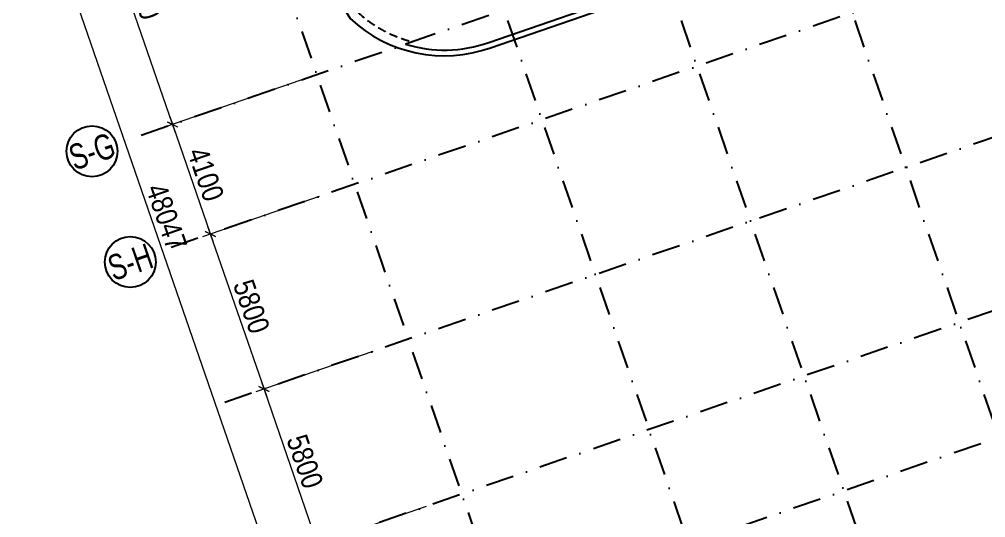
# Model space of a CAD drawing. Header units: millimetres. Extents: x -159515 to 1327256, y -225156 to 138737.
# Drawn here: x 31984 to 66138, y -185463 to -167827 of the extents above; entities that cross this region are included whole.
import ezdxf
from ezdxf.enums import TextEntityAlignment as Align

# ---------------------------------------------------------------- set-up
doc = ezdxf.new("R2010")
doc.units = ezdxf.units.MM
doc.header["$MEASUREMENT"] = 0
doc.linetypes.add('DASHDOT', pattern=[1, 0.5, -0.25, 0, -0.25])
doc.linetypes.add('DASHED', pattern=[4.5, 3, -1.5])
for name, color, linetype in [('ccu11-Khuat', 9, 'DASHED'), ('KT-Luoi truc South Tower', 8, 'DASHDOT'), ('ST_MBDV Cot vach 220805$0$AUDIT_I_220805193045-1', 50, 'Continuous')]:
    doc.layers.add(name, color=color, linetype=linetype)
doc.layers.add('KT-Kich thuoc', color=159, linetype='Continuous', lineweight=18)
doc.styles.add('Arial Narrow', font='ARIALN.TTF')
doc.styles.add('ST_MBDV Cot vach 220805$0$HBA-Text', font='GOTHIC.TTF')
doc.dimstyles.new('CCU_1-300', dxfattribs={"dimscale": 300, "dimtxt": 2.5, "dimasz": 1, "dimexe": 1, "dimexo": 2, "dimgap": 0.5, "dimtad": 1, "dimdec": 0, "dimdsep": 46, "dimtxsty": 'Arial Narrow', "dimblk": 'ARCHTICK', "dimcen": -1, "dimdle": 1, "dimclrd": 256, "dimclre": 256, "dimclrt": 3, "dimadec": 0, "dimazin": 2, "dimtfac": 0.1, "dimtdec": 0, "dimtix": 1, "dimtmove": 2, "dimatfit": 1, "dimfxl": 1, "dimtvp": 0.833333, "dimtolj": 1, "dimtzin": 12, "dimarcsym": 0})

# ---------------------------------------------------------------- blocks, each defined once
blk = doc.blocks.new('_ArchTick')
at = {"color": 0, "const_width": 0.15}
blk.add_lwpolyline([(-0.5, -0.5), (0.5, 0.5)], dxfattribs=at)
blk = doc.blocks.new('*D423')
at = {"layer": 'Defpoints', "color": 0, "transparency": 16777216}
for p in [(-103491, 31041, 0), (-99707, 22296), (-104803, 20537)]:
    blk.add_point(p, dxfattribs=at)
at = {"layer": 'KT-Kich thuoc', "lineweight": -2, "transparency": 16777216}
for p, q in [((-104058, 30845), (-108187, 29419)), ((-108002, 29801), (-104706, 20253)), ((-100274, 22101), (-105087, 20439))]:
    blk.add_line(p, q, dxfattribs=at)
at = {"layer": 'KT-Kich thuoc', "lineweight": -2, "transparency": 16777216, "xscale": 300, "yscale": 300, "zscale": 300}
for p, rotation in [((-107904, 29517), 109.0471379637702), ((-104803, 20537), 289.0471379637702)]:
    blk.add_blockref('_ArchTick', p, dxfattribs=dict(at, rotation=rotation))
at = {"layer": 'KT-Kich thuoc', "color": 3, "transparency": 16777216, "insert": (-105850, 25201), "char_height": 750, "attachment_point": 5, "rotation": 289.0471, "style": 'Arial Narrow'}
blk.add_mtext('\\A1;9500', dxfattribs=at)
blk = doc.blocks.new('ST_MBDV Cot vach 220805$0$GRID-SYM-flat-103')
at = {"layer": 'ST_MBDV Cot vach 220805$0$AUDIT_I_220805193045-1'}
blk.add_circle((0, 0, 0), 900, dxfattribs=at)
at = {"layer": 'ST_MBDV Cot vach 220805$0$AUDIT_I_220805193045-1', "style": 'ST_MBDV Cot vach 220805$0$HBA-Text'}
blk.add_attdef('GRID', text='', height=900, rotation=19.0471, dxfattribs=at).set_placement((0, 0, 0), align=Align.MIDDLE_CENTER)
blk = doc.blocks.new('*D430')
at = {"layer": 'Defpoints', "color": 0, "transparency": 16777216}
for p in [(-110864, 40661, 0), (-91942, -3636), (-97678, -5616)]:
    blk.add_point(p, dxfattribs=at)
at = {"layer": 'KT-Kich thuoc', "lineweight": -2, "transparency": 16777216}
for p, q in [((-111431, 40465), (-113642, 39702)), ((-113456, 40083), (-97581, -5900)), ((-92509, -3831), (-97962, -5714))]:
    blk.add_line(p, q, dxfattribs=at)
at = {"layer": 'KT-Kich thuoc', "lineweight": -2, "transparency": 16777216, "xscale": 300, "yscale": 300, "zscale": 300}
for p, rotation in [((-113358, 39800), 109.0471379637702), ((-97678, -5616), 289.0471379637702)]:
    blk.add_blockref('_ArchTick', p, dxfattribs=dict(at, rotation=rotation))
at = {"layer": 'KT-Kich thuoc', "color": 3, "transparency": 16777216, "insert": (-105015, 17266), "char_height": 750, "attachment_point": 5, "rotation": 289.0471, "style": 'Arial Narrow'}
blk.add_mtext('\\A1;48047', dxfattribs=at)
blk = doc.blocks.new('*D431')
at = {"layer": 'Defpoints', "color": 0, "transparency": 16777216}
for p in [(-100390, 22061, 0), (-99052, 18185, 0), (-103465, 16661)]:
    blk.add_point(p, dxfattribs=at)
at = {"layer": 'KT-Kich thuoc', "lineweight": -2, "transparency": 16777216}
for p, q in [((-100958, 21865), (-105087, 20439)), ((-104901, 20820), (-103368, 16378)), ((-99620, 17989), (-103749, 16563))]:
    blk.add_line(p, q, dxfattribs=at)
at = {"layer": 'KT-Kich thuoc', "lineweight": -2, "transparency": 16777216, "xscale": 300, "yscale": 300, "zscale": 300}
for p, rotation in [((-104803, 20537), 109.0471379637702), ((-103465, 16661), 289.0471379637702)]:
    blk.add_blockref('_ArchTick', p, dxfattribs=dict(at, rotation=rotation))
at = {"layer": 'KT-Kich thuoc', "color": 3, "transparency": 16777216, "insert": (-103631, 18773), "char_height": 750, "attachment_point": 5, "rotation": 289.0471, "style": 'Arial Narrow'}
blk.add_mtext('\\A1;4100', dxfattribs=at)
blk = doc.blocks.new('*D432')
at = {"layer": 'Defpoints', "color": 0, "transparency": 16777216}
for p in [(-99052, 18185, 0), (-97162, 12702, 0), (-101573, 11179)]:
    blk.add_point(p, dxfattribs=at)
at = {"layer": 'KT-Kich thuoc', "lineweight": -2, "transparency": 16777216}
for p, q in [((-99620, 17989), (-103749, 16564)), ((-103563, 16945), (-101475, 10896)), ((-97729, 12506), (-101856, 11081))]:
    blk.add_line(p, q, dxfattribs=at)
at = {"layer": 'KT-Kich thuoc', "lineweight": -2, "transparency": 16777216, "xscale": 300, "yscale": 300, "zscale": 300}
for p, rotation in [((-103466, 16662), 109.0471379637702), ((-101573, 11179), 289.0471379637702)]:
    blk.add_blockref('_ArchTick', p, dxfattribs=dict(at, rotation=rotation))
at = {"layer": 'KT-Kich thuoc', "color": 3, "transparency": 16777216, "insert": (-102015, 14094), "char_height": 750, "attachment_point": 5, "rotation": 289.0471, "style": 'Arial Narrow'}
blk.add_mtext('\\A1;5800', dxfattribs=at)
blk = doc.blocks.new('*D433')
at = {"layer": 'Defpoints', "color": 0, "transparency": 16777216}
for p in [(-97162, 12702, 0), (-95267, 7220, 0), (-99682, 5696)]:
    blk.add_point(p, dxfattribs=at)
at = {"layer": 'KT-Kich thuoc', "lineweight": -2, "transparency": 16777216}
for p, q in [((-97729, 12506), (-101858, 11080)), ((-101673, 11462), (-99584, 5412)), ((-95834, 7024), (-99966, 5598))]:
    blk.add_line(p, q, dxfattribs=at)
at = {"layer": 'KT-Kich thuoc', "lineweight": -2, "transparency": 16777216, "xscale": 300, "yscale": 300, "zscale": 300}
for p, rotation in [((-101575, 11178), 109.0471379637702), ((-99682, 5696), 289.0471379637702)]:
    blk.add_blockref('_ArchTick', p, dxfattribs=dict(at, rotation=rotation))
at = {"layer": 'KT-Kich thuoc', "color": 3, "transparency": 16777216, "insert": (-100125, 8611), "char_height": 750, "attachment_point": 5, "rotation": 289.0471, "style": 'Arial Narrow'}
blk.add_mtext('\\A1;5800', dxfattribs=at)
blk = doc.blocks.new('*D434')
at = {"layer": 'Defpoints', "color": 0, "transparency": 16777216}
for p in [(-95267, 7220, 0), (-93864, 3156, 0), (-98277, 1632)]:
    blk.add_point(p, dxfattribs=at)
at = {"layer": 'KT-Kich thuoc', "lineweight": -2, "transparency": 16777216}
for p, q in [((-95834, 7024), (-99963, 5599)), ((-99778, 5980), (-98179, 1348)), ((-94431, 2960), (-98560, 1534))]:
    blk.add_line(p, q, dxfattribs=at)
at = {"layer": 'KT-Kich thuoc', "lineweight": -2, "transparency": 16777216, "xscale": 300, "yscale": 300, "zscale": 300}
for p, rotation in [((-99680, 5697), 109.0471379637702), ((-98277, 1632), 289.0471379637702)]:
    blk.add_blockref('_ArchTick', p, dxfattribs=dict(at, rotation=rotation))
at = {"layer": 'KT-Kich thuoc', "color": 3, "transparency": 16777216, "insert": (-98475, 3838), "char_height": 750, "attachment_point": 5, "rotation": 289.0471, "style": 'Arial Narrow'}
blk.add_mtext('\\A1;4300', dxfattribs=at)
blk = doc.blocks.new('Asix South Tower')
at = {"layer": 'KT-Luoi truc South Tower', "ltscale": 2000}
for p, q in [((-91137.3, 54471), (-72972, 1855.8)), ((-96619.8, 52578.2), (-78454.5, -37)), ((-102102.2, 50685.3), (-83937, -1929.8)), ((-108719, 48400.9), (-90553.7, -4214.3)), ((-37736.8, 39354.3), (-105450.5, 15976.2)), ((-63379.6, 34838.6), (-106788.6, 19851.7)), ((-37735.1, 33218.9), (-103274.2, 10591.7)), ((-47391.3, 23749.2), (-101381.4, 5109.2)), ((-45988, 19684.6), (-99978.1, 1044.6))]:
    blk.add_line(p, q, dxfattribs=at)
at = {"layer": 'KT-Kich thuoc'}
ref = blk.add_blockref('ST_MBDV Cot vach 220805$0$GRID-SYM-flat-103', (-107650.1, 19589.9, 0), dxfattribs=at)
ref.add_attrib('GRID', 'S-G', dxfattribs={"layer": 'ST_MBDV Cot vach 220805$0$AUDIT_I_220805193045-1', "height": 900, "rotation": 19, "style": 'ST_MBDV Cot vach 220805$0$HBA-Text', "width": 0.75}).set_placement((-107650.1, 19589.9, 0), align=Align.MIDDLE_CENTER)
ref = blk.add_blockref('ST_MBDV Cot vach 220805$0$GRID-SYM-flat-103', (-106297, 15670.3, 0), dxfattribs=at)
ref.add_attrib('GRID', 'S-H', dxfattribs={"layer": 'ST_MBDV Cot vach 220805$0$AUDIT_I_220805193045-1', "height": 900, "rotation": 19, "style": 'ST_MBDV Cot vach 220805$0$HBA-Text', "width": 0.75}).set_placement((-106297, 15670.3, 0), align=Align.MIDDLE_CENTER)
for base, p1, p2, picture, middle in [((-97678.5, -5616.2), (-110863.9, 40661.1, 0), (-91942.1, -3635.7), '*D430', (-105014.6, 17265.8)), ((-104803.5, 20536.9), (-103490.8, 31040.5, 0), (-99707.3, 22296.4), '*D423', (-105849.9, 25200.8)), ((-103465.5, 16661.4), (-100390.5, 22060.5, 0), (-99052.4, 18185, 0), '*D431', (-103630.7, 18773.1)), ((-101572.7, 11179.1), (-99052.5, 18185.1, 0), (-97161.7, 12702, 0), '*D432', (-102015.4, 14094.2)), ((-99682, 5695.9), (-97161.7, 12702, 0), (-95266.9, 7220.2, 0), '*D433', (-100124.6, 8611.1)), ((-98276.6, 1632.1), (-95266.9, 7220.2, 0), (-93863.6, 3155.6, 0), '*D434', (-98474.5, 3838.3))]:
    dim = blk.add_linear_dim(base=base, p1=p1, p2=p2, angle=109.04714, dimstyle='CCU_1-300', dxfattribs=at)
    dim.commit()
    dim.dimension.update_dxf_attribs({"geometry": picture, "text_midpoint": middle})

msp = doc.modelspace()

# ---------------------------------------------------------------- linework, layer by layer
for points in [[(72843.9, -147071.8), (72843, -147072.1), (70254.3, -139708.4, 0.3383369), (66380.9, -138172.2), (36945.1, -148327.3, 0.4594567), (34905, -153476.7), (43673.7, -167803.1, 0.2796886), (48639.9, -168834.4), (71357.3, -160996.7, 0.2042795), (71423.6, -160875.6), (71647.4, -159845.8, -0.2754116), (72375.3, -159045.2), (76787.7, -157527.4, -0.4141945), (77948.7, -158091.9), (86278, -182182.6, 0.3197537), (91098, -185616.1), (136235.4, -185616.1, 0.3653099), (141201.3, -181305.4, 0.1024343), (141192.4, -179683.5), (138751.2, -168212.8, 0.1326112), (137284.9, -165414.2, 0.0664995), (136153.7, -164499.8, 0.1376153), (134073.1, -163916.1), (108429.4, -163916.1)], [(45628.1, -168708.1, 0.1611947), (48573.9, -168645.7), (71229, -160829.4), (71451.7, -159804.6, -0.2743066), (72313.5, -158855), (76722.5, -157338.3, -0.4141534), (78137.8, -158026.5), (86467, -182117.3, 0.3197537), (91098, -185416.1), (136233.9, -185416.1, 0.1514666), (138993.5, -184515.9, 0.1514666)], [(45628.1, -168708.1, 0.1611947), (48573.9, -168645.7), (71229, -160829.4), (71451.7, -159804.6, -0.2743066), (72313.5, -158855), (76722.5, -157338.3, -0.4141534), (78137.8, -158026.5), (86467, -182117.3, 0.3197537), (91098, -185416.1), (136233.9, -185416.1, 0.1514666), (138993.5, -184515.9)]]:
    msp.add_lwpolyline(points, format="xyb")
at = {"layer": 'ccu11-Khuat', "ltscale": 100}
msp.add_lwpolyline([(35107.7, -150124), (35324.5, -150049.1, 0.2639162), (35209.6, -153303.9), (43946.8, -167578.8, 0.1226609), (45876.4, -168622.4), (45628.1, -168708.1)], format="xyb", dxfattribs=at)

# ---------------------------------------------------------------- block references
at = {"layer": 'KT-Kich thuoc'}
msp.add_blockref('Asix South Tower', (142202.4, -192086.3), dxfattribs=at)

doc.saveas('drawing.dxf')
